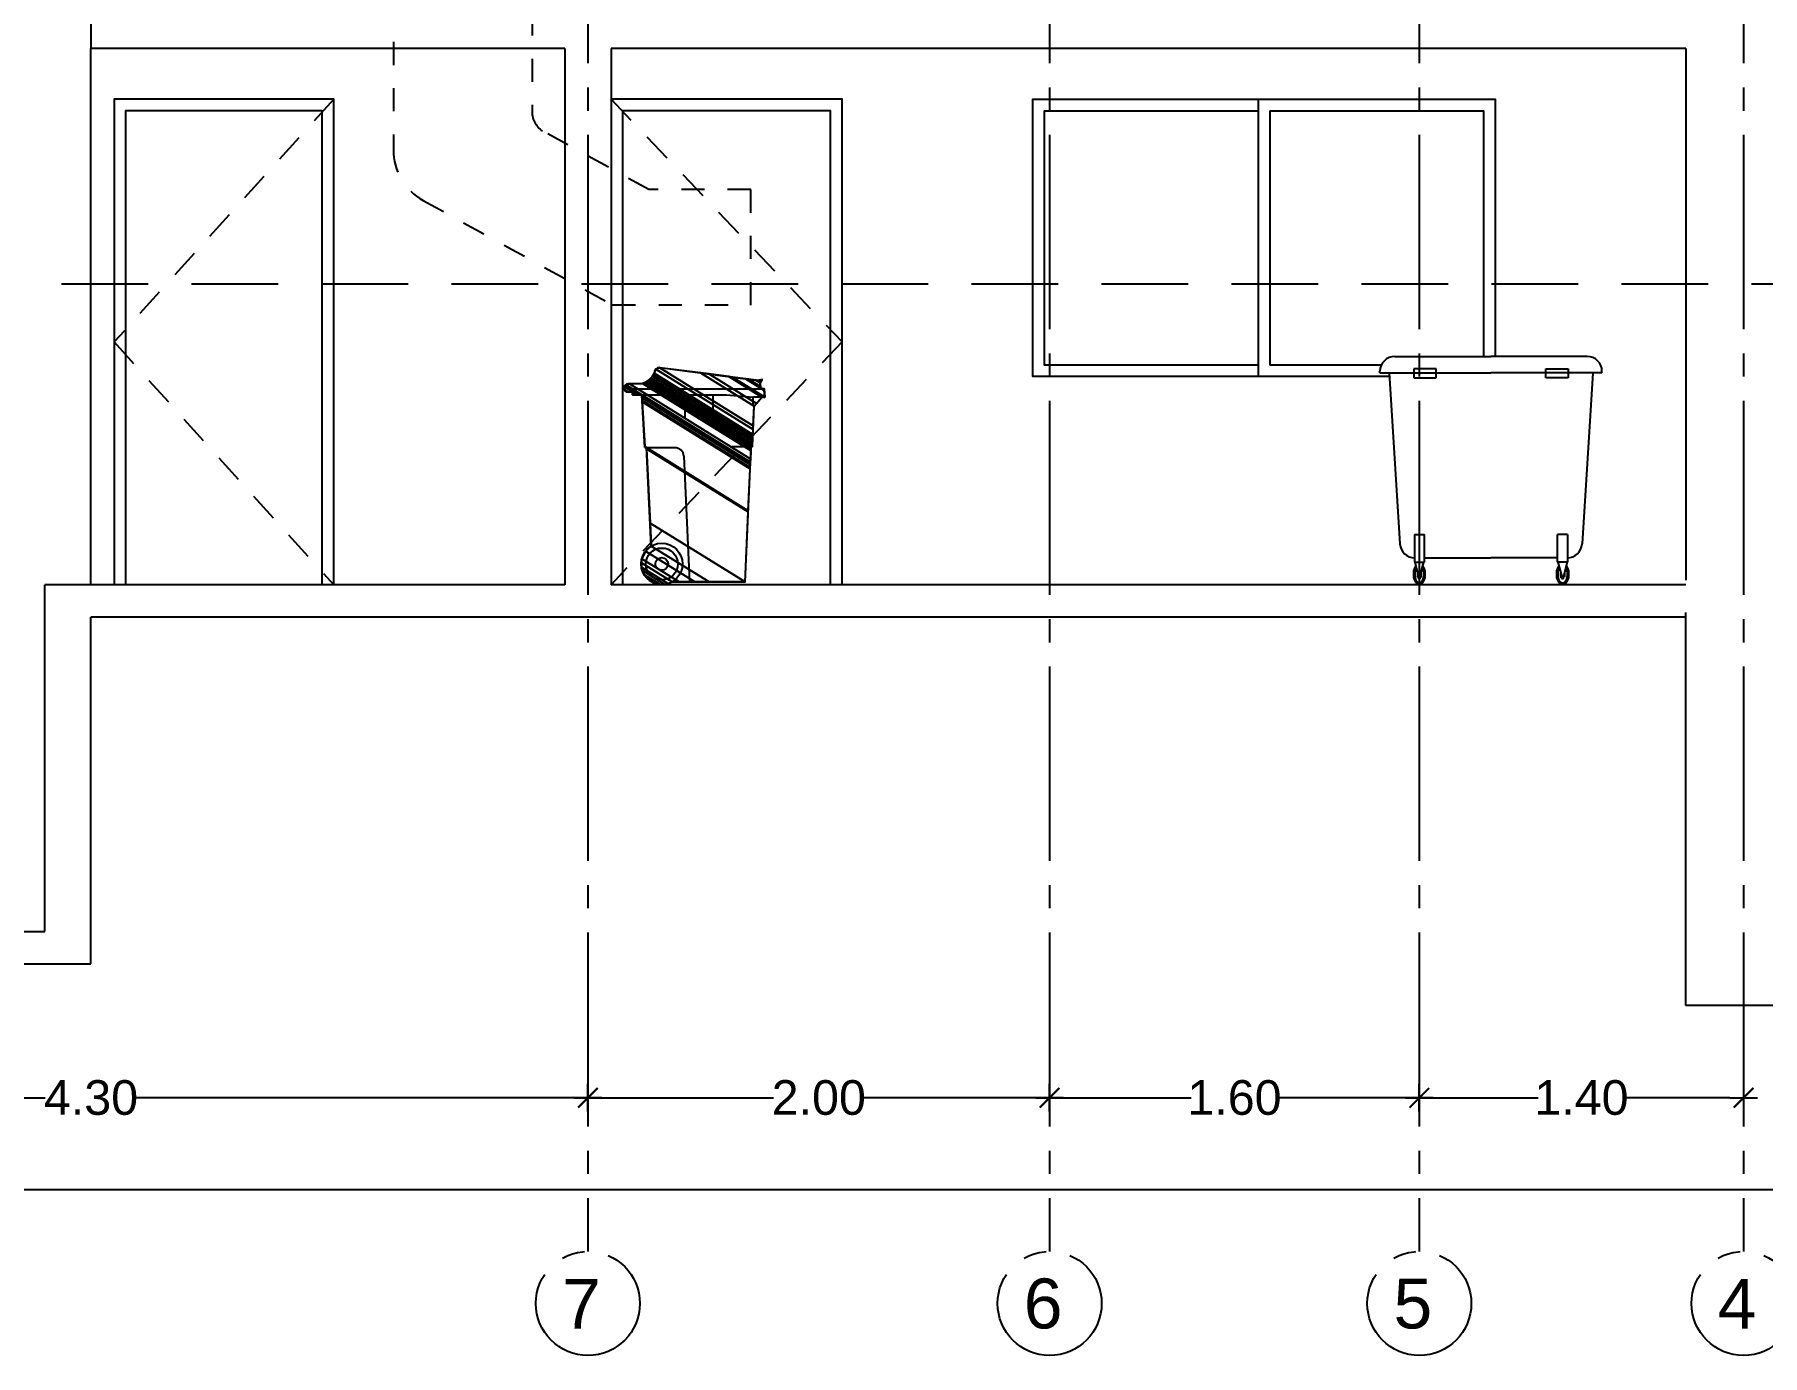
# Model space of a CAD drawing. Header units: millimetres. Extents: x 1217 to 2428, y 234 to 779.
# Drawn here: x 2248.48 to 2255.95, y 371.54 to 377.25 of the extents above; entities that cross this region are included whole.
import ezdxf

# ---------------------------------------------------------------- set-up
doc = ezdxf.new("R2010")
doc.units = ezdxf.units.MM
doc.linetypes.add('ACAD_ISO04W100', pattern=[30, 24, -3, 0, -3])
doc.linetypes.add('HIDDEN2', pattern=[0.1875, 0.125, -0.0625])
doc.layers.get('0').update_dxf_attribs({"lineweight": 5})
for name, color, linetype in [('0.1', 251, 'Continuous'), ('0.2', 2, 'Continuous'), ('Ejes', 8, 'Continuous'), ('MURO', 5, 'Continuous')]:
    doc.layers.add(name, color=color, linetype=linetype)
doc.styles.add('INTERARQ', font='arial.ttf')
doc.styles.get("Standard").update_dxf_attribs({"font": 'arial.ttf'})
doc.dimstyles.new('ESCALA_1-50', dxfattribs={"dimtxt": 0.15, "dimasz": 0.06, "dimexe": 0.18, "dimexo": 0.0625, "dimgap": 0, "dimtad": 0, "dimtih": 1, "dimtoh": 1, "dimzin": 0, "dimdsep": 46, "dimtxsty": 'INTERARQ', "dimblk": 'DIMTICK', "dimcen": 0, "dimse1": 1, "dimse2": 1, "dimclrd": 256, "dimclre": 1, "dimclrt": 2, "dimadec": 0, "dimazin": 0, "dimtfac": 4.5, "dimtofl": 0, "dimtmove": 2, "dimatfit": 3, "dimldrblk": 'DIMTICK', "dimfxl": 1, "dimtolj": 1, "dimtzin": 0, "dimarcsym": 0})

# ---------------------------------------------------------------- blocks, each defined once
blk = doc.blocks.new('DGHDFG')
at = {"layer": '0.2', "linetype": 'Continuous'}
for p, q in [((1828.9998, 690.7044), (1829.4248, 690.6484)), ((1828.9998, 690.7044), (1829.4248, 690.6484)), ((1828.8688, 690.6344), (1828.9258, 690.6344)), ((1828.8688, 690.6344), (1828.9258, 690.6344)), ((1829.4248, 690.6484), (1829.4428, 690.6524)), ((1829.4248, 690.6484), (1829.4428, 690.6524)), ((1829.4428, 690.6524), (1829.4338, 690.6384)), ((1829.4428, 690.6524), (1829.4338, 690.6384)), ((1829.4338, 690.6384), (1829.4358, 690.6154)), ((1829.4338, 690.6384), (1829.4358, 690.6154)), ((1828.8538, 690.5994), (1828.8808, 690.5994)), ((1828.8538, 690.5994), (1828.8808, 690.5994)), ((1828.8818, 690.5864), (1828.8818, 690.6114)), ((1828.8818, 690.6114), (1829.4518, 690.6114)), ((1828.8818, 690.6114), (1829.4518, 690.6114)), ((1828.8818, 690.5864), (1828.8818, 690.6114)), ((1828.9218, 690.5864), (1828.8818, 690.5864)), ((1828.9218, 690.5864), (1828.8818, 690.5864)), ((1828.9348, 690.3574), (1828.9218, 690.5864)), ((1828.9218, 690.5864), (1829.2888, 690.5864)), ((1828.9218, 690.5864), (1829.2888, 690.5864)), ((1828.9348, 690.3574), (1828.9218, 690.5864)), ((1829.1088, 690.5864), (1829.1088, 690.4884)), ((1829.1088, 690.5864), (1829.1088, 690.4884)), ((1829.2288, 690.5864), (1829.2288, 690.4884)), ((1829.2288, 690.5864), (1829.2288, 690.4884)), ((1829.2888, 690.5864), (1829.4028, 690.5764)), ((1829.2888, 690.5864), (1829.4028, 690.5764)), ((1829.4538, 690.5764), (1829.4028, 690.5764)), ((1829.4028, 690.5764), (1829.4028, 690.5364)), ((1829.4028, 690.5764), (1829.4028, 690.5364)), ((1829.4538, 690.5764), (1829.4028, 690.5764)), ((1829.4078, 690.5374), (1829.4418, 690.5764)), ((1829.4078, 690.5374), (1829.4418, 690.5764)), ((1829.4518, 690.6114), (1829.4538, 690.5764)), ((1829.4518, 690.6114), (1829.4538, 690.5764)), ((1829.4008, 690.3624), (1829.4078, 690.5374)), ((1829.4008, 690.3624), (1829.4078, 690.5374)), ((1828.9418, 690.3574), (1828.9348, 690.3574)), ((1828.9418, 690.3574), (1828.9348, 690.3574)), ((1828.9628, 689.9314), (1828.9418, 690.3574)), ((1828.9418, 690.3574), (1829.0658, 690.3574)), ((1828.9628, 689.9314), (1828.9418, 690.3574)), ((1829.1038, 690.3204), (1829.1288, 689.7764)), ((1829.3118, 690.3624), (1829.3948, 690.3624)), ((1829.3688, 689.7764), (1829.3958, 690.3624)), ((1829.3688, 689.7764), (1829.3958, 690.3624)), ((1829.3948, 690.3624), (1829.4008, 690.3624)), ((1829.3948, 690.3624), (1829.4008, 690.3624)), ((1829.3688, 689.7764), (1829.0538, 689.7764)), ((1829.3688, 689.7764), (1829.0538, 689.7764))]:
    blk.add_line(p, q, dxfattribs=at)
for radius in [0.0897, 0.0897, 0.0691, 0.0691, 0.0274, 0.0274]:
    blk.add_circle((1829.0087, 689.8542), radius, dxfattribs=at)
for centre, radius, start, end in [((1829.0003, 690.6791), 0.0249, 90, 180), ((1829.0003, 690.6791), 0.0249, 90, 180), ((1828.8639, 690.6152), 0.0191, 76.59413, 236.46953), ((1828.8639, 690.6152), 0.0191, 76.59412, 236.46953), ((1828.8993, 690.7141), 0.0838, 288.43495, 335.27082), ((1828.8993, 690.7141), 0.0838, 288.43495, 335.27082), ((1829.0656, 690.3189), 0.0384, 2.68378, 90)]:
    blk.add_arc(centre, radius, start, end, dxfattribs=at)
mesh = blk.add_polyface(dxfattribs=at)
corners = [(1828.9534, 689.7838), (1828.9858, 689.7676), (1828.946, 689.7923), (1828.9996, 689.7668), (1828.9314, 689.809), (1829.0221, 689.7654), (1828.9256, 689.8253), (1829.0345, 689.7697), (1828.9202, 689.8406), (1829.0538, 689.7764), (1828.9211, 689.8587), (1829.0839, 689.7764), (1828.922, 689.8768), (1829.1523, 689.7764), (1828.938, 689.9093), (1829.2131, 689.7764), (1828.9631, 689.9314), (1829.3688, 689.7764), (1828.9581, 690.031), (1829.3828, 690.0796), (1828.942, 690.3529), (1828.9348, 690.3574), (1829.383, 690.0838), (1828.9418, 690.3574), (1828.9346, 690.3619), (1829.3914, 690.2661), (1828.9235, 690.5561), (1828.8538, 690.5994), (1829.3916, 690.2703), (1828.9233, 690.5607), (1828.8818, 690.5864), (1828.8609, 690.5994), (1828.847, 690.608), (1829.3916, 690.2712), (1828.9232, 690.5616), (1828.8833, 690.5864), (1828.8818, 690.5873), (1828.8623, 690.5994), (1828.8456, 690.6098), (1829.3922, 690.283), (1828.9225, 690.5741), (1828.9028, 690.5864), (1828.8818, 690.5994), (1828.8461, 690.6215), (1829.3922, 690.2843), (1828.9224, 690.5756), (1828.905, 690.5864), (1828.8462, 690.6228), (1829.3927, 690.2944), (1828.9218, 690.5864), (1828.8556, 690.6274), (1829.3933, 690.3081), (1828.8683, 690.6336), (1829.395, 690.3435), (1828.9258, 690.6344), (1828.9258, 690.6344), (1829.3953, 690.3506), (1828.9328, 690.6374), (1829.3956, 690.3578), (1828.9398, 690.6404), (1829.3958, 690.3624), (1828.9435, 690.6428), (1829.4008, 690.3624), (1828.9459, 690.6444), (1829.401, 690.366), (1828.9488, 690.6464), (1829.4013, 690.3745), (1828.9548, 690.6514), (1829.4018, 690.3856), (1828.9618, 690.6584), (1829.4022, 690.3961), (1828.9678, 690.6654), (1829.4025, 690.4043), (1828.9718, 690.6714), (1829.4029, 690.4146), (1828.9758, 690.6794), (1829.4037, 690.4354), (1828.9826, 690.6965), (1828.9998, 690.7034), (1829.4044, 690.4525), (1828.9998, 690.7034), (1829.1761, 690.681), (1829.4078, 690.5374), (1829.2128, 690.6764), (1829.4181, 690.5491), (1829.2989, 690.665), (1829.4418, 690.5764), (1829.3141, 690.663), (1829.4538, 690.5764), (1829.3712, 690.6555), (1829.4358, 690.6154), (1829.4522, 690.6052), (1829.3833, 690.6539), (1829.4353, 690.6216), (1829.4518, 690.6114), (1829.4158, 690.6496), (1829.4338, 690.6384), (1829.4248, 690.6484), (1829.4359, 690.6415), (1829.4428, 690.6524)]
mesh.append_faces([[corners[k] for k in face] for face in [(0, 0, 1, 2), (2, 1, 3, 4), (4, 3, 5, 6), (6, 5, 7, 8), (8, 7, 9, 10), (10, 9, 11, 12), (12, 11, 13, 14), (14, 13, 15, 16), (16, 15, 17, 18), (18, 17, 19, 20), (21, 21, 23, 24), (20, 19, 22, 23), (24, 22, 25, 26), (27, 27, 31, 32), (26, 25, 28, 29), (32, 31, 37, 38), (30, 30, 35, 36), (29, 28, 33, 34), (38, 37, 42, 43), (36, 35, 41, 42), (34, 33, 39, 40), (43, 41, 46, 47), (40, 39, 44, 45), (47, 46, 49, 50), (45, 44, 48, 49), (50, 48, 51, 52), (52, 51, 53, 54), (55, 53, 56, 57), (57, 56, 58, 59), (59, 58, 60, 61), (61, 60, 62, 63), (63, 62, 64, 65), (65, 64, 66, 67), (67, 66, 68, 69), (69, 68, 70, 71), (71, 70, 72, 73), (73, 72, 74, 75), (75, 74, 76, 77), (77, 76, 79, 80), (78, 79, 82, 81), (81, 82, 84, 83), (83, 84, 86, 85), (85, 86, 88, 87), (87, 88, 91, 89), (89, 90, 93, 92), (90, 91, 94, 94), (92, 93, 96, 95), (95, 96, 98, 97), (97, 98, 99, 99)]], dxfattribs={"vtx0": -1, "vtx2": -1})
blk = doc.blocks.new('DIMTICK')
at = {"color": 1}
for p, q in [((-1, 0), (1, 0)), ((0, 1), (0, -1))]:
    blk.add_line(p, q, dxfattribs=at)
at = {"color": 3, "const_width": 0.141}
blk.add_lwpolyline([(0.71, 0.71), (-0.71, -0.71)], dxfattribs=at)
blk = doc.blocks.new('*D1716')
at = {"layer": '0.1', "lineweight": -2, "ltscale": 3, "transparency": 16777216}
for p, q in [((2224.1638, 372.2533), (2242.9532, 372.2533)), ((2262.2481, 372.2533), (2243.4587, 372.2533))]:
    blk.add_line(p, q, dxfattribs=at)
at = {"layer": 'Defpoints', "color": 0, "ltscale": 3, "transparency": 16777216}
for p in [(2224.1038, 374.731, 0), (2262.3081, 373.051, 0), (2224.1038, 372.2533)]:
    blk.add_point(p, dxfattribs=at)
at = {"layer": '0.1', "lineweight": -2, "ltscale": 3, "transparency": 16777216, "xscale": 0.06, "yscale": 0.06, "zscale": 0.06, "rotation": 180}
blk.add_blockref('DIMTICK', (2224.1038, 372.2533), dxfattribs=at)
at = {"layer": '0.1', "lineweight": -2, "ltscale": 3, "transparency": 16777216, "xscale": 0.06, "yscale": 0.06, "zscale": 0.06}
blk.add_blockref('DIMTICK', (2262.3081, 372.2533), dxfattribs=at)
at = {"layer": '0.1', "color": 2, "ltscale": 3, "transparency": 16777216, "insert": (2243.206, 372.2533), "char_height": 0.15, "attachment_point": 5, "style": 'INTERARQ'}
blk.add_mtext('\\A1;38.20', dxfattribs=at)
blk = doc.blocks.new('*D1605')
at = {"layer": '0.1', "lineweight": -2, "ltscale": 3, "transparency": 16777216}
for p, q in [((2246.6311, 372.6515), (2248.5235, 372.6515)), ((2250.8111, 372.6515), (2248.9187, 372.6515))]:
    blk.add_line(p, q, dxfattribs=at)
at = {"layer": 'Defpoints', "color": 0, "ltscale": 3, "transparency": 16777216}
for p in [(2246.5711, 373.8085, 0), (2250.8711, 373.696, 0), (2250.8711, 372.6515)]:
    blk.add_point(p, dxfattribs=at)
at = {"layer": '0.1', "lineweight": -2, "ltscale": 3, "transparency": 16777216, "xscale": 0.06, "yscale": 0.06, "zscale": 0.06, "rotation": 180}
blk.add_blockref('DIMTICK', (2246.5711, 372.6515), dxfattribs=at)
at = {"layer": '0.1', "lineweight": -2, "ltscale": 3, "transparency": 16777216, "xscale": 0.06, "yscale": 0.06, "zscale": 0.06}
blk.add_blockref('DIMTICK', (2250.8711, 372.6515), dxfattribs=at)
at = {"layer": '0.1', "color": 2, "ltscale": 3, "transparency": 16777216, "insert": (2248.7211, 372.6515), "char_height": 0.15, "attachment_point": 5, "style": 'INTERARQ'}
blk.add_mtext('\\A1;4.30', dxfattribs=at)
blk = doc.blocks.new('*D1606')
at = {"layer": '0.1', "lineweight": -2, "ltscale": 3, "transparency": 16777216}
for p, q in [((2250.9311, 372.6515), (2251.674, 372.6515)), ((2252.8086, 372.6515), (2252.0657, 372.6515))]:
    blk.add_line(p, q, dxfattribs=at)
at = {"layer": 'Defpoints', "color": 0, "ltscale": 3, "transparency": 16777216}
for p in [(2250.8711, 373.7689, 0), (2252.8686, 373.7045, 0), (2252.8686, 372.6515)]:
    blk.add_point(p, dxfattribs=at)
at = {"layer": '0.1', "lineweight": -2, "ltscale": 3, "transparency": 16777216, "xscale": 0.06, "yscale": 0.06, "zscale": 0.06, "rotation": 180}
blk.add_blockref('DIMTICK', (2250.8711, 372.6515), dxfattribs=at)
at = {"layer": '0.1', "lineweight": -2, "ltscale": 3, "transparency": 16777216, "xscale": 0.06, "yscale": 0.06, "zscale": 0.06}
blk.add_blockref('DIMTICK', (2252.8686, 372.6515), dxfattribs=at)
at = {"layer": '0.1', "color": 2, "ltscale": 3, "transparency": 16777216, "insert": (2251.8699, 372.6515), "char_height": 0.15, "attachment_point": 5, "style": 'INTERARQ'}
blk.add_mtext('\\A1;2.00', dxfattribs=at)
blk = doc.blocks.new('*D1607')
at = {"layer": '0.1', "lineweight": -2, "ltscale": 3, "transparency": 16777216}
for p, q in [((2252.9286, 372.6515), (2253.4809, 372.6515)), ((2254.4082, 372.6515), (2253.8559, 372.6515))]:
    blk.add_line(p, q, dxfattribs=at)
at = {"layer": 'Defpoints', "color": 0, "ltscale": 3, "transparency": 16777216}
for p in [(2252.8686, 373.7045, 0), (2254.4682, 373.6787, 0), (2254.4682, 372.6515)]:
    blk.add_point(p, dxfattribs=at)
at = {"layer": '0.1', "lineweight": -2, "ltscale": 3, "transparency": 16777216, "xscale": 0.06, "yscale": 0.06, "zscale": 0.06, "rotation": 180}
blk.add_blockref('DIMTICK', (2252.8686, 372.6515), dxfattribs=at)
at = {"layer": '0.1', "lineweight": -2, "ltscale": 3, "transparency": 16777216, "xscale": 0.06, "yscale": 0.06, "zscale": 0.06}
blk.add_blockref('DIMTICK', (2254.4682, 372.6515), dxfattribs=at)
at = {"layer": '0.1', "color": 2, "ltscale": 3, "transparency": 16777216, "insert": (2253.6684, 372.6515), "char_height": 0.15, "attachment_point": 5, "style": 'INTERARQ'}
blk.add_mtext('\\A1;1.60', dxfattribs=at)
blk = doc.blocks.new('*D1608')
at = {"layer": '0.1', "lineweight": -2, "ltscale": 3, "transparency": 16777216}
for p, q in [((2254.5282, 372.6515), (2254.9821, 372.6515)), ((2255.8111, 372.6515), (2255.3571, 372.6515))]:
    blk.add_line(p, q, dxfattribs=at)
at = {"layer": 'Defpoints', "color": 0, "ltscale": 3, "transparency": 16777216}
for p in [(2254.4682, 373.6787, 0), (2255.8711, 373.6401, 0), (2255.8711, 372.6515)]:
    blk.add_point(p, dxfattribs=at)
at = {"layer": '0.1', "lineweight": -2, "ltscale": 3, "transparency": 16777216, "xscale": 0.06, "yscale": 0.06, "zscale": 0.06, "rotation": 180}
blk.add_blockref('DIMTICK', (2254.4682, 372.6515), dxfattribs=at)
at = {"layer": '0.1', "lineweight": -2, "ltscale": 3, "transparency": 16777216, "xscale": 0.06, "yscale": 0.06, "zscale": 0.06}
blk.add_blockref('DIMTICK', (2255.8711, 372.6515), dxfattribs=at)
at = {"layer": '0.1', "color": 2, "ltscale": 3, "transparency": 16777216, "insert": (2255.1696, 372.6515), "char_height": 0.15, "attachment_point": 5, "style": 'INTERARQ'}
blk.add_mtext('\\A1;1.40', dxfattribs=at)

msp = doc.modelspace()

# ---------------------------------------------------------------- linework, layer by layer
at = {"layer": '0.1', "ltscale": 3, "elevation": 0}
for points in [[(2248.72111, 374.87099), (2248.72111, 377.19099)], [(2249.77108, 374.87099), (2249.77108, 376.97099), (2248.82108, 376.97099), (2248.82108, 374.87099)], [(2251.97104, 374.87099), (2251.97104, 376.97099), (2250.97104, 376.97099), (2250.97104, 374.87099)], [(2254.33927, 375.77099), (2252.79603, 375.77099), (2252.79603, 376.97099), (2254.79603, 376.97099), (2254.79603, 375.85868)], [(2253.77103, 376.97099), (2253.77103, 375.77099)], [(2249.72108, 374.87099), (2249.72108, 376.92099), (2248.87108, 376.92099), (2248.87108, 374.87099)], [(2251.92104, 374.87099), (2251.92104, 376.92099), (2251.02104, 376.92099), (2251.02104, 374.87099)], [(2253.77103, 375.82099), (2252.84603, 375.82099), (2252.84603, 376.92099), (2253.77103, 376.92099)], [(2253.82103, 376.92099), (2254.74603, 376.92099), (2254.74603, 375.85868)], [(2253.82103, 376.92099), (2253.82103, 375.82099)], [(2254.30375, 375.82099), (2253.82103, 375.82099)]]:
    msp.add_lwpolyline(points, dxfattribs=at)
at = {"layer": '0.1', "linetype": 'HIDDEN2', "elevation": 0}
for points in [[(2249.77108, 376.97099), (2248.82108, 375.92099), (2249.77108, 374.87099)], [(2250.97104, 376.97099), (2251.97104, 375.92099), (2250.97104, 374.87099)]]:
    msp.add_lwpolyline(points, dxfattribs=at)
at = {"layer": '0.2', "linetype": 'HIDDEN2', "ltscale": 0.5}
for p, q in [((2250.02922, 424.619, 0), (2250.02922, 376.75244, 0)), ((2250.62922, 423.9466, 0), (2250.62922, 376.91828, 0)), ((2250.15838, 376.53358, 0), (2250.97752, 376.08129, 0))]:
    msp.add_line(p, q, dxfattribs=at)
at = {"layer": '0.2'}
for p, q in [((2254.36227, 375.85868, 0), (2254.77826, 375.85868, 0)), ((2255.19425, 375.85868, 0), (2254.77826, 375.85868, 0)), ((2254.298, 375.78727, 0), (2254.298, 375.79441, 0)), ((2254.298, 375.78727, 0), (2254.77826, 375.78727, 0)), ((2254.33826, 375.78727, 0), (2254.38445, 375.04753, 0)), ((2254.4443, 375.8052, 0), (2254.4443, 375.76593, 0)), ((2254.54064, 375.8052, 0), (2254.4443, 375.8052, 0)), ((2254.4443, 375.76593, 0), (2254.54064, 375.76593, 0)), ((2254.54064, 375.76593, 0), (2254.54064, 375.8052, 0)), ((2255.25852, 375.78727, 0), (2254.77826, 375.78727, 0)), ((2255.01588, 375.76593, 0), (2255.01588, 375.8052, 0)), ((2255.01588, 375.8052, 0), (2255.11222, 375.8052, 0)), ((2255.11222, 375.76593, 0), (2255.01588, 375.76593, 0)), ((2255.11222, 375.8052, 0), (2255.11222, 375.76593, 0)), ((2255.21826, 375.78727, 0), (2255.17207, 375.04753, 0)), ((2255.25852, 375.78727, 0), (2255.25852, 375.79441, 0)), ((2254.44698, 375.08784, 0), (2254.49004, 375.08784, 0)), ((2254.44698, 375.08784, 0), (2254.44698, 374.96901, 0)), ((2254.49004, 374.96901, 0), (2254.49004, 375.08784, 0)), ((2255.06648, 374.96901, 0), (2255.06648, 375.08784, 0)), ((2255.10953, 375.08784, 0), (2255.06648, 375.08784, 0)), ((2255.10953, 375.08784, 0), (2255.10953, 374.96901, 0)), ((2254.49004, 374.98727, 0), (2254.77826, 374.98727, 0)), ((2255.06648, 374.98727, 0), (2254.77826, 374.98727, 0)), ((2254.44698, 374.96901, 0), (2254.49004, 374.96901, 0)), ((2254.4484, 374.9683, 0), (2254.46476, 374.90703, 0)), ((2254.47079, 374.90716, 0), (2254.48715, 374.9683, 0)), ((2255.10953, 374.96901, 0), (2255.06648, 374.96901, 0)), ((2255.08573, 374.90716, 0), (2255.06937, 374.9683, 0)), ((2255.10812, 374.9683, 0), (2255.09176, 374.90703, 0)), ((2254.46476, 374.90703, 0), (2254.47079, 374.90716, 0)), ((2255.09176, 374.90703, 0), (2255.08573, 374.90716, 0))]:
    msp.add_line(p, q, dxfattribs=at)
at = {"layer": '0.2', "linetype": 'HIDDEN2', "ltscale": 0.5, "elevation": 0}
for points in [[(2251.13472, 376.58015), (2250.68089, 376.83074)], [(2251.57536, 376.08015), (2251.57536, 376.58015), (2251.13472, 376.58015)], [(2250.97752, 376.08129), (2251.57536, 376.08129)]]:
    msp.add_lwpolyline(points, dxfattribs=at)
at = {"layer": '0.2', "linetype": 'HIDDEN2', "ltscale": 3, "elevation": 0}
msp.add_lwpolyline([(2262.46814, 376.17099), (2220.00243, 376.17099)], dxfattribs=at)
at = {"layer": '0.2', "elevation": 0}
for points in [[(2254.45258, 374.95288, 0.0360459), (2254.44994, 374.94891, 0.0713128), (2254.44449, 374.93498, 0.057638), (2254.44237, 374.91663, 0.057638), (2254.44449, 374.89829, 0.0713128), (2254.44994, 374.88436, 0.1063954), (2254.45922, 374.87393, 0.1592623), (2254.4682, 374.87099, 0.1592623), (2254.47719, 374.87393, 0.1063954), (2254.48647, 374.88436, 0.0713128), (2254.49192, 374.89829, 0.057638), (2254.49404, 374.91663, 0.057638)], [(2254.4547, 374.94507, 0.0659808), (2254.45036, 374.9336, 0.057638), (2254.4484, 374.91663, 0.057638), (2254.45036, 374.89966, 0.0713128), (2254.45518, 374.88733, 0.1063954), (2254.46278, 374.87879, 0.1592623), (2254.4682, 374.87702, 0.1592623), (2254.47363, 374.87879, 0.1063954), (2254.48123, 374.88733, 0.0713128), (2254.48605, 374.89966, 0.057638), (2254.48801, 374.91663, 0.057638)], [(2254.46076, 374.92277, 0.0246713), (2254.46045, 374.91663, 0.057638), (2254.4621, 374.90242, 0.0068363), (2254.46233, 374.9015, 0.0692725)], [(2254.47372, 374.90022, 0.0164366), (2254.47431, 374.90242, 0.057638), (2254.47595, 374.91663, 0.057638)], [(2254.47595, 374.91663, 0.031956), (2254.47545, 374.92457, 0.0713128)], [(2254.48801, 374.91663, 0.057638), (2254.48605, 374.9336, 0.0713128), (2254.48123, 374.94594, 0.0007802), (2254.48118, 374.94601, 0.1592623)], [(2254.49404, 374.91663, 0.057638), (2254.49192, 374.93498, 0.0713128), (2254.48647, 374.94891, 0.0433146), (2254.48322, 374.95364, 0.1592623)], [(2255.06248, 374.91663, -0.057638), (2255.0646, 374.93498, -0.0713128), (2255.07005, 374.94891, -0.0433146), (2255.07329, 374.95364, -0.1592623)], [(2255.10393, 374.95288, -0.0360459), (2255.10658, 374.94891, -0.0713128), (2255.11203, 374.93498, -0.057638), (2255.11415, 374.91663, -0.057638), (2255.11203, 374.89829, -0.0713128), (2255.10658, 374.88436, -0.1063954), (2255.0973, 374.87393, -0.1592623), (2255.08831, 374.87099, -0.1592623), (2255.07932, 374.87393, -0.1063954), (2255.07005, 374.88436, -0.0713128), (2255.0646, 374.89829, -0.057638), (2255.06248, 374.91663, -0.057638)], [(2255.06851, 374.91663, -0.057638), (2255.07047, 374.9336, -0.0713128), (2255.07529, 374.94594, -0.0007802), (2255.07533, 374.94601, -0.1592623)], [(2255.10181, 374.94507, -0.0659808), (2255.10616, 374.9336, -0.057638), (2255.10812, 374.91663, -0.057638), (2255.10616, 374.89966, -0.0713128), (2255.10133, 374.88733, -0.1063954), (2255.09374, 374.87879, -0.1592623), (2255.08831, 374.87702, -0.1592623), (2255.08288, 374.87879, -0.1063954), (2255.07529, 374.88733, -0.0713128), (2255.07047, 374.89966, -0.057638), (2255.06851, 374.91663, -0.057638)], [(2255.08056, 374.91663, -0.031956), (2255.08107, 374.92457, -0.0713128)], [(2255.0828, 374.90022, -0.0164366), (2255.08221, 374.90242, -0.057638), (2255.08056, 374.91663, -0.057638)], [(2255.09576, 374.92277, -0.0246713), (2255.09606, 374.91663, -0.057638), (2255.09442, 374.90242, -0.0068363), (2255.09419, 374.9015, -0.0692725)]]:
    msp.add_lwpolyline(points, format="xyb", dxfattribs=at)
at = {"layer": '0.2', "linetype": 'HIDDEN2', "ltscale": 0.5}
for centre, radius in [((2250.72922, 376.91828, 0), 0.1), ((2250.27922, 376.75244, 0), 0.25)]:
    msp.add_arc(centre, radius, 180, 241.094444, dxfattribs=at)
at = {"layer": '0.2'}
for centre, radius, start, end in [((2254.36227, 375.79441, 0), 0.06427, 90, 180), ((2255.19425, 375.79441, 0), 0.06427, 0, 90), ((2254.4486, 375.05154, 0), 0.06427, 183.573181, 270), ((2255.10792, 375.05154, 0), 0.06427, 270, 356.426819), ((2254.46839, 374.9041, 0), 0.00659, 203.246023, 323.951428), ((2255.08813, 374.9041, 0), 0.00659, 216.048572, 336.753977)]:
    msp.add_arc(centre, radius, start, end, dxfattribs=at)
at = {"layer": 'Ejes', "linetype": 'ACAD_ISO04W100', "ltscale": 0.035, "elevation": 0}
for points in [[(2250.87106, 400.96664), (2250.87106, 371.9866)], [(2252.86865, 400.96664), (2252.86865, 371.9866)], [(2254.4682, 400.96664), (2254.4682, 371.9866)], [(2255.87106, 400.96664), (2255.87106, 371.9866)]]:
    msp.add_lwpolyline(points, dxfattribs=at)
at = {"layer": 'Ejes', "linetype": 'ACAD_ISO04W100', "ltscale": 0.035}
for centre in [(2250.87105, 371.76162, 0), (2250.87105, 371.76162, 0), (2252.86864, 371.76162, 0), (2252.86864, 371.76162, 0), (2254.46821, 371.76162, 0), (2254.4682, 371.76162, 0), (2255.87106, 371.76162, 0), (2255.87105, 371.76162, 0)]:
    msp.add_circle(centre, 0.22498, dxfattribs=at)
at = {"layer": 'MURO', "ltscale": 3}
for p, q in [((2248.52111, 373.37099, 0), (2248.52111, 374.87099, 0)), ((2248.72111, 373.23099, 0), (2248.72111, 374.73099, 0)), ((2246.67108, 373.37099, 0), (2248.52111, 373.37099, 0)), ((2246.47108, 373.23099, 0), (2248.72111, 373.23099, 0))]:
    msp.add_line(p, q, dxfattribs=at)
at = {"layer": 'MURO', "ltscale": 3, "elevation": 0}
for points in [[(2248.72111, 377.37099), (2248.72111, 377.19099)], [(2250.77104, 377.19099), (2248.72111, 377.19099)], [(2250.77104, 377.19099), (2250.77104, 374.87099)], [(2255.62103, 377.19099), (2250.97104, 377.19099)], [(2250.97104, 377.19099), (2250.97104, 374.87099)], [(2255.62103, 377.19099), (2255.62103, 374.89099)], [(2250.77104, 374.87099), (2248.52111, 374.87099)], [(2255.62103, 374.87099), (2250.97104, 374.87099)], [(2255.62103, 374.73099), (2248.72111, 374.73099)], [(2255.62103, 373.05099), (2255.62103, 374.75099)], [(2262.30808, 373.05099), (2255.62103, 373.05099)]]:
    msp.add_lwpolyline(points, dxfattribs=at)

# ---------------------------------------------------------------- block references
at = {"layer": '0.1'}
msp.add_blockref('DGHDFG', (422.18205, -314.89355, 0), dxfattribs=at)

# ---------------------------------------------------------------- texts
at = {"layer": 'Ejes', "char_height": 0.216, "width": 0.344369, "attachment_point": 5}
for s, insert in [('7', (2250.84305, 371.75988, 0)), ('6', (2252.84064, 371.75988, 0)), ('5', (2254.4402, 371.75989, 0)), ('4', (2255.84305, 371.75988, 0))]:
    msp.add_mtext(s, dxfattribs=dict(at, insert=insert))

# ---------------------------------------------------------------- dimensions: what is measured, and where the dimension line sits
at = {"layer": '0.1', "ltscale": 3}
for base, p1, p2, picture, middle in [((2224.10385, 372.25331), (2262.30808, 373.05099, 0), (2224.10385, 374.73099, 0), '*D1716', (2243.20597, 372.25331)), ((2250.87106, 372.65146), (2246.57111, 373.80848, 0), (2250.87106, 373.69599, 0), '*D1605', (2248.72108, 372.65146)), ((2252.86865, 372.65146), (2250.87106, 373.76891, 0), (2252.86865, 373.70448, 0), '*D1606', (2251.86985, 372.65146)), ((2254.4682, 372.65146), (2252.86865, 373.70448, 0), (2254.4682, 373.67872, 0), '*D1607', (2253.66843, 372.65146)), ((2255.87106, 372.65146), (2254.4682, 373.67872, 0), (2255.87106, 373.64006, 0), '*D1608', (2255.16963, 372.65146))]:
    dim = msp.add_linear_dim(base=base, p1=p1, p2=p2, dimstyle='ESCALA_1-50', dxfattribs=at)
    dim.commit()
    dim.dimension.update_dxf_attribs({"geometry": picture, "text_midpoint": middle})

doc.saveas('drawing.dxf')
